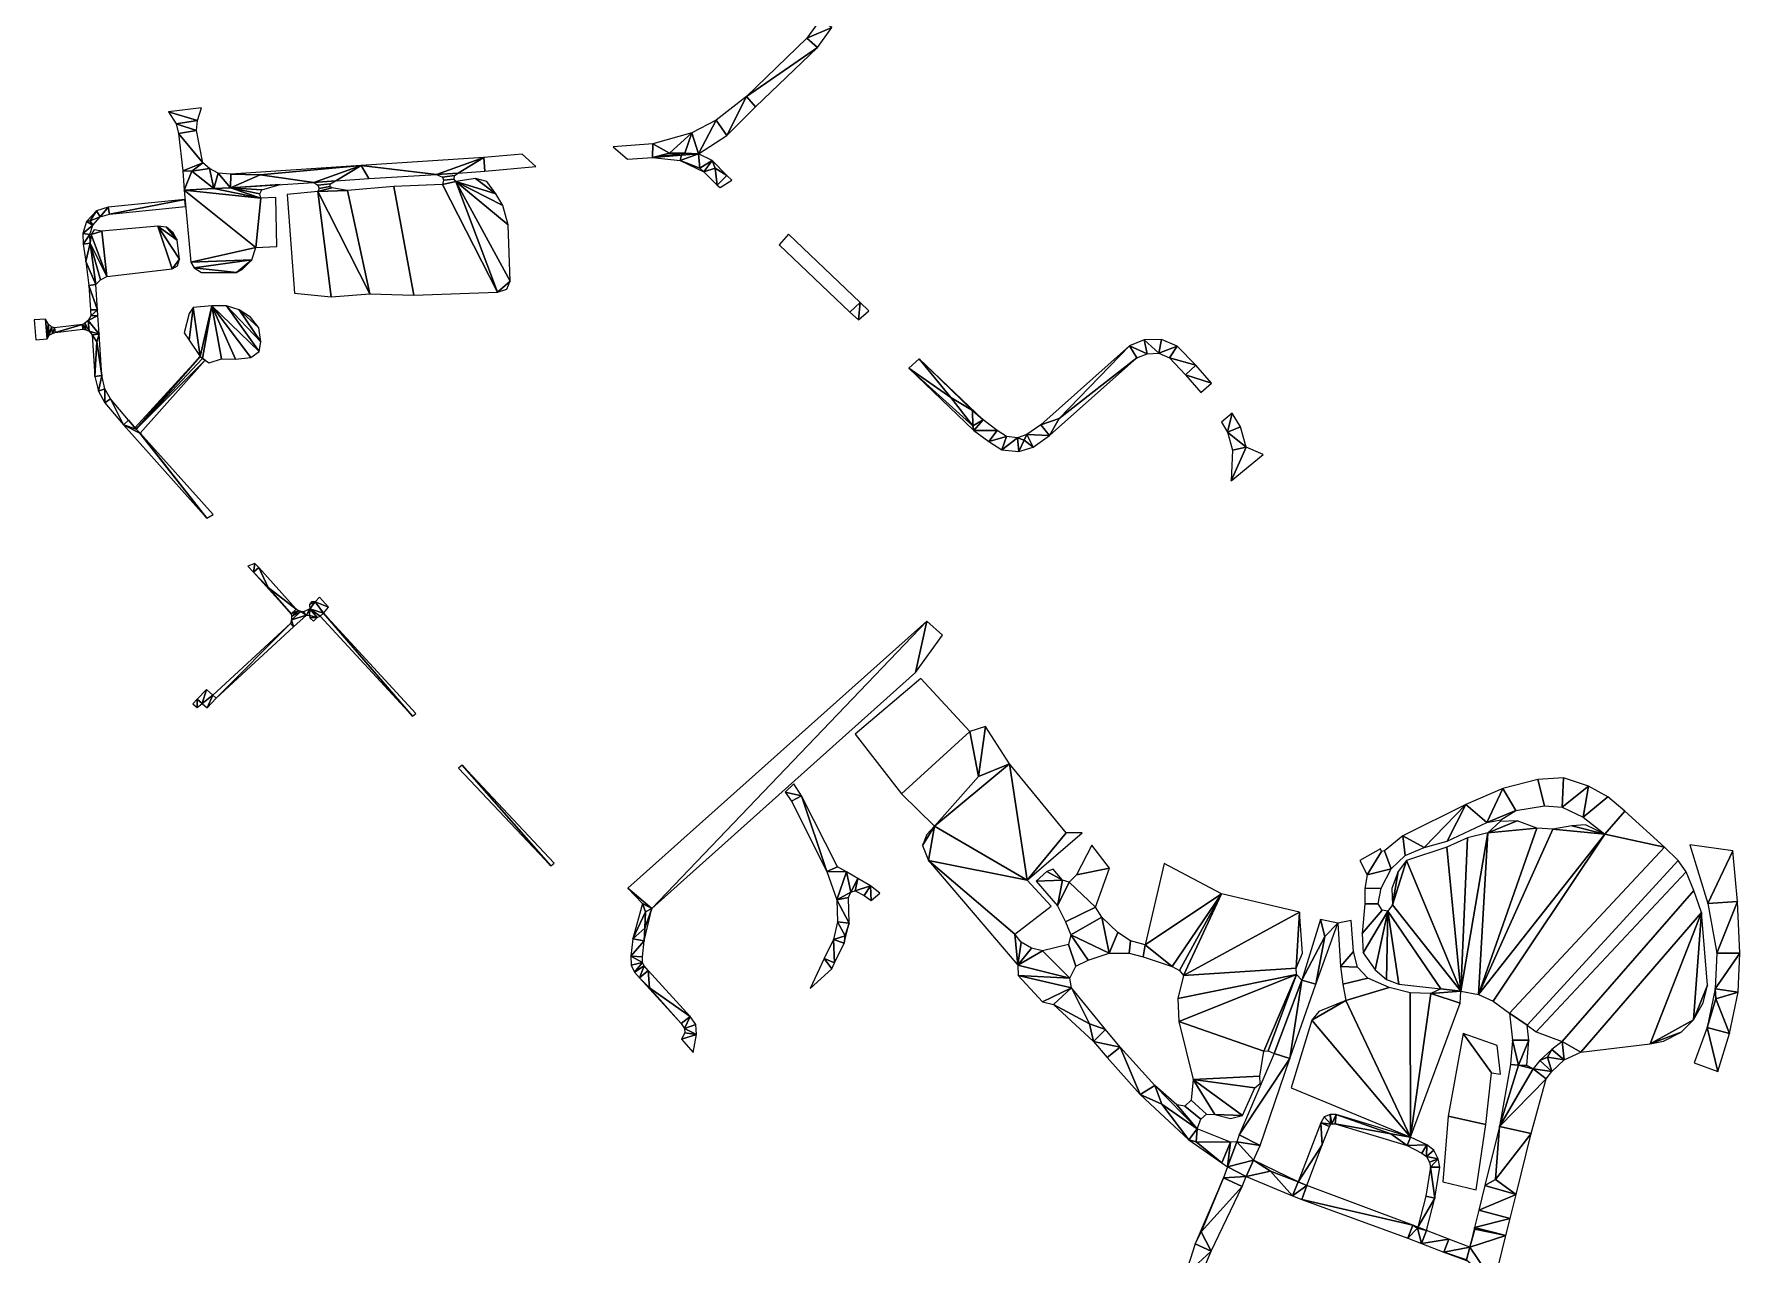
# Model space of a CAD drawing. Extents: x -30359 to 26190, y -30889 to 30041.
# Drawn here: x -3836 to -144, y -5854 to -3211 of the extents above; entities that cross this region are included whole.
import ezdxf

# ---------------------------------------------------------------- set-up
doc = ezdxf.new("R2010")
doc.units = 0

msp = doc.modelspace()

# ---------------------------------------------------------------- linework, layer by layer
at = {"layer": 'mg_to_dxf', "color": 251}
for points in [[(-2109.21, -3197.18), (-2134.22, -3180.23), (-2163.21, -3220.27)], [(-2109.21, -3197.18), (-2163.21, -3220.27), (-2140.59, -3240.24)], [(-2140.59, -3240.24), (-2163.21, -3220.27), (-2293.88, -3346.47)], [(-2293.88, -3346.47), (-2274.15, -3368.43), (-2140.59, -3240.24)], [(-2336.74, -3430.52), (-2293.88, -3346.47), (-2359.72, -3397.58)], [(-2274.15, -3368.43), (-2293.88, -3346.47), (-2336.74, -3430.52)], [(-3544.63, -3379.16), (-3482.13, -3398.16), (-3473.63, -3371.16)], [(-3528.25, -3405.16), (-3482.13, -3398.16), (-3544.63, -3379.16)], [(-3528.25, -3405.16), (-3484.5, -3420.16), (-3482.13, -3398.16)], [(-3528.25, -3405.16), (-3523.13, -3426.16), (-3484.5, -3420.16)], [(-3523.13, -3426.16), (-3470.5, -3490.16), (-3484.5, -3420.16)], [(-3514.13, -3507.16), (-3470.5, -3490.16), (-3523.13, -3426.16)], [(-2496.71, -3448.61), (-2460.32, -3468.63), (-2412.58, -3424.61)], [(-2412.58, -3424.61), (-2460.32, -3468.63), (-2427.57, -3468.63)], [(-2412.58, -3424.61), (-2427.57, -3468.63), (-2397.45, -3470.63)], [(-2412.58, -3424.61), (-2397.45, -3470.63), (-2359.72, -3397.58)], [(-2359.72, -3397.58), (-2397.45, -3470.63), (-2336.74, -3430.52)], [(-2496.71, -3448.61), (-2582.13, -3455.16), (-2551.13, -3482.16), (-2497.11, -3478.54)], [(-2460.32, -3468.63), (-2496.71, -3448.61), (-2497.11, -3478.54)], [(-2460.32, -3468.63), (-2497.11, -3478.54), (-2427.57, -3468.63)], [(-2497.11, -3478.54), (-2434.58, -3473.62), (-2427.57, -3468.63)], [(-2434.58, -3473.62), (-2397.45, -3470.63), (-2427.57, -3468.63)], [(-3494.63, -3508.16), (-3470.5, -3490.16), (-3514.13, -3507.16)], [(-3511, -3549.16), (-3494.63, -3508.16), (-3514.13, -3507.16)], [(-3494.63, -3508.16), (-3456.38, -3502.16), (-3470.5, -3490.16)], [(-3447, -3545.16), (-3456.38, -3502.16), (-3494.63, -3508.16)], [(-3437.25, -3512.16), (-3456.38, -3502.16), (-3447, -3545.16)], [(-3410, -3514.16), (-3346.38, -3516.16), (-3127.81, -3495.89)], [(-3346.38, -3516.16), (-3230.25, -3532.16), (-3127.81, -3495.89)], [(-3230.25, -3532.16), (-3182.88, -3529.16), (-3127.81, -3495.89)], [(-3182.88, -3529.16), (-3111.25, -3524.16), (-3127.81, -3495.89)], [(-2862.63, -3478.16), (-3127.81, -3495.89), (-2964.5, -3515.16)], [(-3127.81, -3495.89), (-3111.25, -3524.16), (-2964.5, -3515.16)], [(-2862.63, -3478.16), (-2964.5, -3515.16), (-2918.25, -3512.16)], [(-2860.38, -3508.16), (-2862.63, -3478.16), (-2918.25, -3512.16)], [(-2779.13, -3471.16), (-2862.63, -3478.16), (-2860.38, -3508.16), (-2749.88, -3498.16)], [(-2497.11, -3478.54), (-2437.71, -3484.59), (-2434.58, -3473.62)], [(-2397.45, -3470.63), (-2434.58, -3473.62), (-2437.71, -3484.59)], [(-2437.71, -3484.59), (-2394.71, -3501.6), (-2397.45, -3470.63)], [(-2437.71, -3484.59), (-2386.11, -3509.54), (-2394.71, -3501.6)], [(-2368.48, -3484.56), (-2397.45, -3470.63), (-2394.71, -3501.6)], [(-2394.71, -3501.6), (-2386.11, -3509.54), (-2368.48, -3484.56)], [(-2362.02, -3501.45), (-2368.48, -3484.56), (-2386.11, -3509.54)], [(-2357.1, -3538.23), (-2362.02, -3501.45), (-2386.11, -3509.54)], [(-2336.11, -3517.2), (-2368.48, -3484.56), (-2362.02, -3501.45)], [(-2362.02, -3501.45), (-2357.1, -3538.23), (-2336.11, -3517.2)], [(-3511, -3549.16), (-3447, -3545.16), (-3494.63, -3508.16)], [(-3410.5, -3544.16), (-3437.25, -3512.16), (-3447, -3545.16)], [(-3447, -3545.16), (-3447, -3545.16), (-3345.38, -3566.16), (-3410.5, -3544.16)], [(-3410, -3514.16), (-3437.25, -3512.16), (-3410.5, -3544.16)], [(-3410, -3514.16), (-3410.5, -3544.16), (-3346.38, -3516.16)], [(-3410.5, -3544.16), (-3230, -3532.16), (-3346.38, -3516.16)], [(-3303.5, -3537.16), (-3410.5, -3544.16), (-3343.13, -3548.16)], [(-3410.5, -3544.16), (-3345.38, -3566.16), (-3347, -3557.16)], [(-3343.13, -3548.16), (-3410.5, -3544.16), (-3347, -3557.16)], [(-3346.38, -3516.16), (-3230, -3532.16), (-3230.25, -3532.16)], [(-3230, -3532.16), (-3221.75, -3538.16), (-3194, -3535.16), (-3183.13, -3529.16)], [(-3195.38, -3541.16), (-3194, -3535.16), (-3221.75, -3538.16), (-3219.13, -3545.16)], [(-3221.63, -3552.16), (-3191.13, -3544.16), (-3195.38, -3541.16), (-3219.13, -3545.16)], [(-3157.5, -3550.16), (-3157.5, -3550.16), (-3191.13, -3544.16), (-3221.63, -3552.16)], [(-3057.5, -3541.16), (-3157.5, -3550.16), (-3109.5, -3773.16), (-3014.25, -3776.16)], [(-2951.75, -3537.16), (-3057.5, -3541.16), (-3014.25, -3776.16), (-2832.63, -3770.16)], [(-2964.5, -3515.16), (-2952.13, -3521.16), (-2925.88, -3517.16), (-2918.25, -3512.16)], [(-2925.88, -3517.16), (-2952.13, -3521.16), (-2949.75, -3527.16), (-2926.38, -3525.16)], [(-2926.38, -3525.16), (-2949.75, -3527.16), (-2951.75, -3537.16), (-2922.75, -3530.16)], [(-2922.75, -3530.16), (-2922.75, -3530.16), (-2951.75, -3537.16), (-2832.63, -3770.16)], [(-2922.75, -3530.16), (-2922.75, -3530.16), (-2836.5, -3557.16), (-2880.63, -3524.16)], [(-2922.75, -3530.16), (-2922.75, -3530.16), (-2821.38, -3582.16), (-2836.5, -3557.16)], [(-2805.63, -3746.16), (-2805.63, -3746.16), (-2810, -3624.16), (-2922.75, -3530.16)], [(-2922.75, -3530.16), (-2922.75, -3530.16), (-2810, -3624.16), (-2821.38, -3582.16)], [(-2922.75, -3530.16), (-2922.75, -3530.16), (-2832.63, -3770.16), (-2805.63, -3746.16)], [(-2880.63, -3524.16), (-2880.63, -3524.16), (-2836.5, -3557.16), (-2855.63, -3530.16)], [(-2336.11, -3517.2), (-2357.1, -3538.23), (-2350.75, -3543.16), (-2325.63, -3527.16)], [(-3672.38, -3601.16), (-3509.25, -3569.16), (-3675.5, -3586.16)], [(-3672.38, -3601.16), (-3507.88, -3584.16), (-3509.25, -3569.16)], [(-3511, -3549.16), (-3511, -3549.16), (-3345.38, -3566.16), (-3447, -3545.16)], [(-3511, -3549.16), (-3511, -3549.16), (-3355.75, -3673.16), (-3345.38, -3566.16)], [(-3496.88, -3705.16), (-3496.88, -3705.16), (-3355.75, -3673.16), (-3511, -3549.16)], [(-3310.38, -3671.16), (-3312.88, -3565.16), (-3345.38, -3566.16), (-3355.75, -3673.16)], [(-3221.63, -3552.16), (-3288.25, -3558.16), (-3272.38, -3772.16), (-3192.88, -3780.16)], [(-3157.5, -3550.16), (-3157.5, -3550.16), (-3221.63, -3552.16), (-3109.5, -3773.16)], [(-3109.5, -3773.16), (-3109.5, -3773.16), (-3221.63, -3552.16), (-3192.88, -3780.16)], [(-3722.13, -3617.16), (-3730.63, -3643.16), (-3709, -3625.16)], [(-3701, -3594.16), (-3722.13, -3617.16), (-3714.25, -3615.16)], [(-3714.25, -3615.16), (-3722.13, -3617.16), (-3709, -3625.16)], [(-3692.63, -3607.16), (-3701, -3594.16), (-3714.25, -3615.16)], [(-3692.63, -3607.16), (-3714.25, -3615.16), (-3709, -3625.16)], [(-3701, -3594.16), (-3692.63, -3607.16), (-3675.5, -3586.16)], [(-3692.63, -3607.16), (-3672.38, -3601.16), (-3675.5, -3586.16)], [(-3709, -3625.16), (-3730.63, -3643.16), (-3715.5, -3645.16)], [(-3730.63, -3643.16), (-3729.38, -3666.16), (-3715.5, -3645.16)], [(-3715.5, -3645.16), (-3729.38, -3666.16), (-3714.38, -3664.16)], [(-3714.38, -3664.16), (-3714.38, -3664.16), (-3678.38, -3736.16), (-3712.13, -3645.16)], [(-3712.13, -3645.16), (-3712.13, -3645.16), (-3688.88, -3638.16), (-3706, -3635.16)], [(-3678.38, -3736.16), (-3678.38, -3736.16), (-3688.88, -3638.16), (-3712.13, -3645.16)], [(-3678.38, -3736.16), (-3537.13, -3719.16), (-3568, -3627.16), (-3688.88, -3638.16)], [(-3568, -3627.16), (-3568, -3627.16), (-3526.25, -3657.16), (-3549.38, -3629.16)], [(-3568, -3627.16), (-3568, -3627.16), (-3521.13, -3698.16), (-3526.25, -3657.16)], [(-3537.13, -3719.16), (-3537.13, -3719.16), (-3521.13, -3698.16), (-3568, -3627.16)], [(-3549.38, -3629.16), (-3549.38, -3629.16), (-3526.25, -3657.16), (-3534.88, -3641.16)], [(-2203.08, -3644.51), (-2223.46, -3667.73), (-2070, -3813.16), (-2048.13, -3792.16)], [(-3729.38, -3666.16), (-3723.88, -3703.16), (-3714.38, -3664.16)], [(-3714.38, -3664.16), (-3723.88, -3703.16), (-3702.25, -3753.16)], [(-3691.88, -3743.16), (-3691.88, -3743.16), (-3678.38, -3736.16), (-3714.38, -3664.16)], [(-3691.88, -3743.16), (-3714.38, -3664.16), (-3702.25, -3753.16)], [(-3496.88, -3705.16), (-3496.88, -3705.16), (-3364.5, -3700.16), (-3355.75, -3673.16)], [(-3723.88, -3703.16), (-3717.25, -3755.16), (-3702.25, -3753.16)], [(-3537.13, -3719.16), (-3537.13, -3719.16), (-3525.38, -3713.16), (-3521.13, -3698.16)], [(-3489.13, -3717.16), (-3489.13, -3717.16), (-3364.5, -3700.16), (-3496.88, -3705.16)], [(-3489.13, -3717.16), (-3489.13, -3717.16), (-3398, -3727.16), (-3364.5, -3700.16)], [(-3473.38, -3727.16), (-3473.38, -3727.16), (-3398, -3727.16), (-3489.13, -3717.16)], [(-3364.5, -3700.16), (-3364.5, -3700.16), (-3398, -3727.16), (-3385.38, -3721.16)], [(-3698.75, -3808.16), (-3702.25, -3753.16), (-3717.25, -3755.16)], [(-3713.75, -3808.16), (-3698.75, -3808.16), (-3717.25, -3755.16)], [(-2805.63, -3746.16), (-2805.63, -3746.16), (-2832.63, -3770.16), (-2812.38, -3763.16)], [(-3491.63, -3803.16), (-3491.63, -3803.16), (-3476.5, -3909.16), (-3451.25, -3799.16)], [(-3451.25, -3799.16), (-3451.25, -3799.16), (-3476.5, -3909.16), (-3471.25, -3913.16)], [(-3471.25, -3913.16), (-3456.75, -3923.16), (-3430.13, -3914.16), (-3451.25, -3799.16)], [(-3451.25, -3799.16), (-3451.25, -3799.16), (-3348.38, -3898.16), (-3419.5, -3799.16)], [(-3451.25, -3799.16), (-3451.25, -3799.16), (-3367, -3911.16), (-3348.38, -3898.16)], [(-3430.13, -3914.16), (-3430.13, -3914.16), (-3399.63, -3915.16), (-3451.25, -3799.16)], [(-3451.25, -3799.16), (-3451.25, -3799.16), (-3399.63, -3915.16), (-3367, -3911.16)], [(-3419.5, -3799.16), (-3419.5, -3799.16), (-3345, -3877.16), (-3392.13, -3808.16)], [(-3419.5, -3799.16), (-3419.5, -3799.16), (-3348.38, -3898.16), (-3345, -3877.16)], [(-2051.63, -3830.16), (-2048.13, -3792.16), (-2070, -3813.16)], [(-2029.25, -3810.16), (-2048.13, -3792.16), (-2051.63, -3830.16)], [(-3807.5, -3871.16), (-3810.75, -3828.16), (-3835.75, -3830.16), (-3832.38, -3873.16)], [(-3807.5, -3871.16), (-3805, -3838.16), (-3810.75, -3828.16)], [(-3807.5, -3871.16), (-3803.5, -3863.16), (-3805, -3838.16)], [(-3805, -3838.16), (-3803.5, -3863.16), (-3798.38, -3845.16)], [(-3724.13, -3851.16), (-3725.88, -3837.16), (-3731.25, -3840.16)], [(-3725.88, -3837.16), (-3716.63, -3854.16), (-3718.75, -3831.16)], [(-3724.13, -3851.16), (-3716.63, -3854.16), (-3725.88, -3837.16)], [(-3718.75, -3831.16), (-3695.25, -3861.16), (-3698, -3820.16)], [(-3718.75, -3831.16), (-3698, -3820.16), (-3712.88, -3821.16)], [(-3716.63, -3854.16), (-3695.25, -3861.16), (-3718.75, -3831.16)], [(-3712.88, -3821.16), (-3698.75, -3808.16), (-3713.75, -3808.16)], [(-3712.88, -3821.16), (-3698, -3820.16), (-3698.75, -3808.16)], [(-3491.63, -3803.16), (-3500.25, -3816.16), (-3511, -3858.16), (-3500.38, -3874.16)], [(-3500.38, -3874.16), (-3500.38, -3874.16), (-3476.5, -3909.16), (-3491.63, -3803.16)], [(-3392.13, -3808.16), (-3392.13, -3808.16), (-3349.13, -3847.16), (-3367.5, -3824.16)], [(-3392.13, -3808.16), (-3392.13, -3808.16), (-3345, -3877.16), (-3349.13, -3847.16)], [(-3803.5, -3863.16), (-3796, -3859.16), (-3798.38, -3845.16)], [(-3796, -3859.16), (-3791.38, -3847.16), (-3798.38, -3845.16)], [(-3790, -3857.16), (-3791.38, -3847.16), (-3796, -3859.16)], [(-3731.25, -3840.16), (-3791.38, -3847.16), (-3790, -3857.16)], [(-3730.13, -3850.16), (-3731.25, -3840.16), (-3790, -3857.16)], [(-3724.13, -3851.16), (-3731.25, -3840.16), (-3730.13, -3850.16)], [(-3716.63, -3854.16), (-3710.25, -3862.16), (-3695.25, -3861.16)], [(-3710.25, -3862.16), (-3700, -3877.16), (-3695.25, -3861.16)], [(-3710.25, -3862.16), (-3704.38, -3952.16), (-3700, -3877.16)], [(-3700, -3877.16), (-3689.5, -3950.16), (-3695.25, -3861.16)], [(-1433.25, -3873.16), (-1465.25, -3886.16), (-1426.88, -3903.16)], [(-1401.5, -3902.16), (-1395.38, -3872.16), (-1433.25, -3873.16)], [(-1426.88, -3903.16), (-1401.5, -3902.16), (-1433.25, -3873.16)], [(-1361.5, -3887.16), (-1395.38, -3872.16), (-1401.5, -3902.16)], [(-3704.38, -3952.16), (-3689.5, -3950.16), (-3700, -3877.16)], [(-3476.25, -3909.16), (-3616.75, -4063.16), (-3614.63, -4066.16)], [(-3471.25, -3913.16), (-3476.25, -3909.16), (-3614.63, -4066.16)], [(-3471.25, -3913.16), (-3614.63, -4066.16), (-3465.38, -3917.16)], [(-3476.5, -3909.16), (-3477.38, -3908.16), (-3476.25, -3909.16)], [(-3471.25, -3913.16), (-3476.5, -3909.16), (-3476.25, -3909.16)], [(-1657, -4057.16), (-1617.5, -4043.16), (-1465.25, -3886.16)], [(-1448.88, -3912.16), (-1617.5, -4043.16), (-1638.25, -4080.16)], [(-1448.88, -3912.16), (-1465.25, -3886.16), (-1617.5, -4043.16)], [(-1426.88, -3903.16), (-1465.25, -3886.16), (-1448.88, -3912.16)], [(-1361.5, -3887.16), (-1401.5, -3902.16), (-1378.5, -3912.16)], [(-1321.75, -3928.16), (-1361.5, -3887.16), (-1378.5, -3912.16)], [(-1378.5, -3912.16), (-1343.63, -3949.16), (-1321.75, -3928.16)], [(-3704.38, -3952.16), (-3696.38, -3984.16), (-3689.5, -3950.16)], [(-3682.38, -3979.16), (-3689.5, -3950.16), (-3696.38, -3984.16)], [(-3465.38, -3917.16), (-3614.63, -4066.16), (-3606.38, -4075.16)], [(-1920.38, -3914.16), (-1942.88, -3934.16), (-1851.83, -3997.68)], [(-1942.88, -3934.16), (-1801.88, -4069.16), (-1804.38, -4059.16)], [(-1804.38, -4059.16), (-1851.83, -3997.68), (-1942.88, -3934.16)], [(-1920.38, -3914.16), (-1851.83, -3997.68), (-1804.5, -4025.98)], [(-1920.38, -3914.16), (-1804.5, -4025.98), (-1781.75, -4046.16)], [(-1343.63, -3949.16), (-1287.5, -3967.16), (-1321.75, -3928.16)], [(-1310.63, -3987.16), (-1287.5, -3967.16), (-1343.63, -3949.16)], [(-3696.38, -3984.16), (-3682.88, -4009.16), (-3682.38, -3979.16)], [(-3682.38, -3979.16), (-3682.88, -4009.16), (-3670.38, -4001.16)], [(-3682.88, -4009.16), (-3642.5, -4057.16), (-3670.38, -4001.16)], [(-3631.25, -4047.16), (-3670.38, -4001.16), (-3642.5, -4057.16)], [(-1804.5, -4025.98), (-1851.83, -3997.68), (-1804.38, -4059.16)], [(-3614.63, -4066.16), (-3631.25, -4047.16), (-3642.5, -4057.16)], [(-3642.5, -4057.16), (-3461.88, -4259.16), (-3606.63, -4075.16)], [(-3606.63, -4075.16), (-3614.63, -4066.16), (-3642.5, -4057.16)], [(-3631.25, -4047.16), (-3614.63, -4066.16), (-3616.75, -4063.16)], [(-1804.5, -4025.98), (-1804.38, -4059.16), (-1781.75, -4046.16)], [(-1804.38, -4059.16), (-1801.88, -4069.16), (-1781.75, -4046.16)], [(-1781.75, -4046.16), (-1801.88, -4069.16), (-1801.88, -4069.16), (-1751.5, -4069.16)], [(-1687, -4078.16), (-1638.25, -4080.16), (-1657, -4057.16)], [(-1617.5, -4043.16), (-1657, -4057.16), (-1638.25, -4080.16)], [(-1266.13, -4051.16), (-1252.75, -4073.16), (-1242.88, -4032.16)], [(-1252.75, -4073.16), (-1225, -4061.16), (-1242.88, -4032.16)], [(-3614.63, -4066.16), (-3606.63, -4075.16), (-3606.38, -4075.16)], [(-3606.38, -4075.16), (-3606.63, -4075.16), (-3461.88, -4259.16)], [(-3461.88, -4259.16), (-3448.13, -4251.16), (-3606.38, -4075.16)], [(-1751.5, -4069.16), (-1801.88, -4069.16), (-1769.25, -4093.16)], [(-1751.5, -4069.16), (-1769.25, -4093.16), (-1730.88, -4082.16)], [(-1730.88, -4082.16), (-1769.25, -4093.16), (-1741, -4111.16)], [(-1707.38, -4085.16), (-1730.88, -4082.16), (-1741, -4111.16)], [(-1704.25, -4115.16), (-1707.38, -4085.16), (-1741, -4111.16)], [(-1692.75, -4090.16), (-1687, -4078.16), (-1707.38, -4085.16)], [(-1704.25, -4115.16), (-1692.75, -4090.16), (-1707.38, -4085.16)], [(-1704.25, -4115.16), (-1673.38, -4105.16), (-1692.75, -4090.16)], [(-1673.38, -4105.16), (-1687, -4078.16), (-1692.75, -4090.16)], [(-1687, -4078.16), (-1673.38, -4105.16), (-1638.25, -4080.16)], [(-1212.5, -4105.16), (-1225, -4061.16), (-1252.75, -4073.16)], [(-1252.75, -4073.16), (-1241.75, -4112.16), (-1212.5, -4105.16)], [(-1241.75, -4112.16), (-1244.88, -4178.16), (-1212.5, -4105.16)], [(-1244.88, -4178.16), (-1175.88, -4121.16), (-1212.5, -4105.16)], [(-3373, -4363.16), (-3360.75, -4376.16), (-3358, -4357.16)], [(-3358, -4357.16), (-3360.75, -4376.16), (-3349.63, -4366.16)], [(-3349.63, -4366.16), (-3360.75, -4376.16), (-3329.5, -4409.16)], [(-3329.5, -4409.16), (-3360.75, -4376.16), (-3279.5, -4466.16)], [(-3349.63, -4366.16), (-3329.5, -4409.16), (-3268.38, -4456.16)], [(-3268.38, -4456.16), (-3329.5, -4409.16), (-3279.5, -4466.16)], [(-3227.5, -4440.16), (-3198.38, -4452.16), (-3218.13, -4430.16)], [(-3279.5, -4466.16), (-3263.5, -4459.16), (-3268.38, -4456.16)], [(-3279.5, -4466.16), (-3278.63, -4472.16), (-3263.5, -4459.16)], [(-3258.38, -4461.16), (-3278.75, -4479.16), (-3246.25, -4469.16)], [(-3278.63, -4472.16), (-3278.75, -4479.16), (-3258.38, -4461.16)], [(-3263.5, -4459.16), (-3278.63, -4472.16), (-3258.38, -4461.16)], [(-3246.25, -4469.16), (-3252.75, -4462.16), (-3258.38, -4461.16)], [(-3246.25, -4469.16), (-3238.88, -4455.16), (-3252.75, -4462.16)], [(-3246.25, -4469.16), (-3239.75, -4470.16), (-3238.88, -4455.16)], [(-3240, -4446.16), (-3227.5, -4440.16), (-3235.75, -4440.16)], [(-3240, -4446.16), (-3238.88, -4455.16), (-3227.5, -4440.16)], [(-3238.88, -4455.16), (-3239.75, -4470.16), (-3222.88, -4474.16)], [(-3238.88, -4455.16), (-3209.13, -4465.16), (-3227.5, -4440.16)], [(-3216.5, -4471.16), (-3238.88, -4455.16), (-3222.88, -4474.16)], [(-3216.5, -4471.16), (-3209.13, -4465.16), (-3238.88, -4455.16)], [(-3209.13, -4465.16), (-3198.38, -4452.16), (-3227.5, -4440.16)], [(-3209.13, -4465.16), (-3216.5, -4471.16), (-3016.88, -4688.16)], [(-3016.88, -4688.16), (-3009.5, -4682.16), (-3209.13, -4465.16)], [(-3448.63, -4642.16), (-3441.88, -4649.16), (-3281.13, -4487.16)], [(-3441.88, -4649.16), (-3274.5, -4494.16), (-3281.13, -4487.16)], [(-3281.13, -4487.16), (-3274.5, -4494.16), (-3278.75, -4479.16)], [(-3278.75, -4479.16), (-3274.5, -4494.16), (-3246.25, -4469.16)], [(-3238.88, -4475.16), (-3222.88, -4474.16), (-3239.75, -4470.16)], [(-3230.88, -4482.16), (-3222.88, -4474.16), (-3238.88, -4475.16)], [(-2498.63, -5104.16), (-2498.63, -5104.16), (-1903.38, -4482.16), (-2550.5, -5060.16)], [(-1928.25, -4593.16), (-1928.25, -4593.16), (-1903.38, -4482.16), (-2498.63, -5104.16)], [(-1928.25, -4593.16), (-1928.25, -4593.16), (-1870, -4512.16), (-1903.38, -4482.16)], [(-1916.25, -4606.16), (-2058.63, -4727.16), (-1958.5, -4856.16), (-1810.63, -4721.16)], [(-3492.13, -4661.16), (-3482.63, -4669.16), (-3482.75, -4651.16)], [(-3472, -4660.16), (-3462.88, -4630.16), (-3482.75, -4651.16)], [(-3482.75, -4651.16), (-3482.63, -4669.16), (-3472, -4660.16)], [(-3462.88, -4630.16), (-3472, -4660.16), (-3448.63, -4642.16)], [(-3448.63, -4642.16), (-3472, -4660.16), (-3461, -4670.16)], [(-3448.63, -4642.16), (-3461, -4670.16), (-3441.88, -4649.16)], [(-1810.63, -4721.16), (-1958.5, -4856.16), (-1887.13, -4926.16), (-1792, -4818.16)], [(-1792, -4818.16), (-1776.75, -4710.16), (-1810.63, -4721.16)], [(-1792, -4818.16), (-1724.5, -4791.16), (-1776.75, -4710.16)], [(-2909.5, -4794.16), (-2916.88, -4800.16), (-2717.38, -5012.16)], [(-2909.5, -4794.16), (-2717.38, -5012.16), (-2709.88, -5006.16)], [(-1887.13, -4926.16), (-1887.13, -4926.16), (-1724.5, -4791.16), (-1792, -4818.16)], [(-1686.38, -5043.16), (-1686.38, -5043.16), (-1724.5, -4791.16), (-1887.13, -4926.16)], [(-1686.38, -5043.16), (-1686.38, -5043.16), (-1602.25, -4940.16), (-1724.5, -4791.16)], [(-2191.25, -4834.16), (-2209.88, -4852.16), (-2174.88, -4860.16)], [(-581.12, -4825.16), (-657.25, -4844.16), (-628.75, -4892.16), (-567, -4882.16)], [(-581.12, -4825.16), (-567, -4882.16), (-528.5, -4885.16), (-525.5, -4821.16)], [(-528.5, -4885.16), (-528.5, -4885.16), (-471.25, -4839.16), (-525.5, -4821.16)], [(-2196.63, -4872.16), (-2174.88, -4860.16), (-2209.88, -4852.16)], [(-2174.88, -4860.16), (-2196.63, -4872.16), (-2120.13, -5024.16)], [(-2097.13, -5014.16), (-2174.88, -4860.16), (-2120.13, -5024.16)], [(-657.25, -4844.16), (-657.25, -4844.16), (-736.75, -4879.16), (-691.62, -4918.16)], [(-657.25, -4844.16), (-657.25, -4844.16), (-691.62, -4918.16), (-628.75, -4892.16)], [(-483.25, -4906.16), (-483.25, -4906.16), (-471.25, -4839.16), (-528.5, -4885.16)], [(-483.25, -4906.16), (-483.25, -4906.16), (-429.63, -4862.16), (-471.25, -4839.16)], [(-436.25, -4943.16), (-393.13, -4893.16), (-429.63, -4862.16), (-483.25, -4906.16)], [(-827.5, -4972.16), (-827.5, -4972.16), (-736.75, -4879.16), (-873.5, -4947.16)], [(-777.13, -4958.16), (-777.13, -4958.16), (-736.75, -4879.16), (-827.5, -4972.16)], [(-777.13, -4958.16), (-777.13, -4958.16), (-691.62, -4918.16), (-736.75, -4879.16)], [(-628.75, -4892.16), (-628.75, -4892.16), (-691.62, -4918.16), (-661.38, -4912.16)], [(-436.25, -4943.16), (-306.88, -4971.16), (-393.13, -4893.16)], [(-1887.13, -4926.16), (-1887.13, -4926.16), (-1913.25, -4968.16), (-1899.88, -5000.16)], [(-1887.13, -4926.16), (-1887.13, -4926.16), (-1903.75, -4944.16), (-1913.25, -4968.16)], [(-1686.38, -5043.16), (-1686.38, -5043.16), (-1887.13, -4926.16), (-1899.88, -5000.16)], [(-1686.38, -5043.16), (-1567.63, -4940.16), (-1602.25, -4940.16)], [(-747.63, -5283.16), (-747.63, -5283.16), (-689.75, -4940.16), (-733.63, -4951.16)], [(-747.63, -5283.16), (-747.63, -5283.16), (-709.5, -5290.16), (-689.75, -4940.16)], [(-709.5, -5290.16), (-548.5, -4932.16), (-583.5, -4930.16)], [(-709.5, -5290.16), (-709.5, -5290.16), (-583.5, -4930.16), (-689.75, -4940.16)], [(-709.5, -5290.16), (-709.5, -5290.16), (-436.25, -4943.16), (-548.5, -4932.16)], [(-709.5, -5290.16), (-709.5, -5290.16), (-677.63, -5305.16), (-436.25, -4943.16)], [(-689.75, -4940.16), (-689.75, -4940.16), (-626.25, -4914.16), (-662.88, -4916.16)], [(-689.75, -4940.16), (-689.75, -4940.16), (-583.5, -4930.16), (-626.25, -4914.16)], [(-677.63, -5305.16), (-642.38, -5331.16), (-306.88, -4971.16), (-436.25, -4943.16)], [(-548.5, -4932.16), (-548.5, -4932.16), (-436.25, -4943.16), (-507.5, -4925.16)], [(-507.5, -4925.16), (-507.5, -4925.16), (-436.25, -4943.16), (-477.75, -4923.16)], [(-1508.5, -5017.16), (-1546.56, -4967.16), (-1579.75, -5031.16)], [(-966.38, -5000.16), (-950.88, -5031.16), (-919.25, -4981.16), (-921.75, -4975.16)], [(-898.38, -5018.16), (-912.75, -4979.16), (-919.25, -4981.16), (-950.88, -5031.16)], [(-912.75, -4979.16), (-898.38, -5018.16), (-868.25, -4989.16), (-873.5, -4947.16)], [(-827.5, -4972.16), (-873.5, -4947.16), (-868.25, -4989.16)], [(-747.63, -5283.16), (-747.63, -5283.16), (-777.87, -4971.16), (-865.38, -5000.16)], [(-777.87, -4971.16), (-777.87, -4971.16), (-747.63, -5283.16), (-733.63, -4951.16)], [(-642.38, -5331.16), (-604.38, -5357.16), (-277.5, -5000.16), (-306.88, -4971.16)], [(-213.13, -5093.16), (-159.5, -4979.16), (-251.88, -4966.16)], [(-149.38, -5089.16), (-159.5, -4979.16), (-213.13, -5093.16)], [(-2097.13, -5014.16), (-2120.13, -5024.16), (-2077.13, -5025.16)], [(-1899.88, -5000.16), (-1707, -5227.16), (-1712.88, -5160.16)], [(-1899.88, -5000.16), (-1712.88, -5160.16), (-1634.38, -5099.16), (-1686.38, -5043.16)], [(-1643.88, -5024.16), (-1643.88, -5024.16), (-1610, -5043.16), (-1630.13, -5019.16)], [(-1579.75, -5031.16), (-1595.63, -5047.16), (-1538.63, -5101.16), (-1508.5, -5017.16)], [(-1430.88, -5183.16), (-1430.88, -5183.16), (-1265.88, -5072.16), (-1390.25, -5007.16)], [(-920.13, -5060.16), (-898.38, -5018.16), (-950.88, -5031.16), (-955.75, -5061.16)], [(-895.75, -5096.16), (-895.75, -5096.16), (-865.38, -5000.16), (-883.13, -5024.16)], [(-747.63, -5283.16), (-747.63, -5283.16), (-865.38, -5000.16), (-895.75, -5096.16)], [(-604.38, -5357.16), (-584.75, -5371.16), (-260.25, -5025.16), (-277.5, -5000.16)], [(-2120.13, -5024.16), (-2098.13, -5085.16), (-2077.13, -5025.16)], [(-2068, -5069.16), (-2077.13, -5025.16), (-2098.13, -5085.16)], [(-2052.88, -5039.16), (-2077.13, -5025.16), (-2068, -5069.16)], [(-2058.38, -5066.16), (-2052.88, -5039.16), (-2068, -5069.16)], [(-2025.75, -5055.16), (-2052.88, -5039.16), (-2058.38, -5066.16)], [(-2039, -5076.16), (-2025.75, -5055.16), (-2058.38, -5066.16)], [(-2024.25, -5087.16), (-2025.75, -5055.16), (-2039, -5076.16)], [(-2005.25, -5071.16), (-2025.75, -5055.16), (-2024.25, -5087.16)], [(-1666.63, -5045.16), (-1666.63, -5045.16), (-1610, -5043.16), (-1643.88, -5024.16)], [(-1666.63, -5045.16), (-1666.63, -5045.16), (-1621, -5098.16), (-1610, -5043.16)], [(-1610, -5043.16), (-1621, -5098.16), (-1595.63, -5047.16)], [(-1538.63, -5101.16), (-1595.63, -5047.16), (-1621, -5098.16), (-1603.63, -5133.16)], [(-895.75, -5096.16), (-895.75, -5096.16), (-883.13, -5024.16), (-897, -5061.16)], [(-584.75, -5371.16), (-528.38, -5392.16), (-243.88, -5065.16), (-260.25, -5025.16)], [(-2498.63, -5104.16), (-2498.63, -5104.16), (-2550.5, -5060.16), (-2519.25, -5093.16)], [(-2512.38, -5111.16), (-2519.25, -5093.16), (-2539.75, -5170.16)], [(-2498.63, -5104.16), (-2519.25, -5093.16), (-2512.38, -5111.16)], [(-2098.13, -5085.16), (-2073.25, -5080.16), (-2068, -5069.16)], [(-2073.25, -5080.16), (-2098.13, -5085.16), (-2071.5, -5136.16)], [(-2098.13, -5085.16), (-2096.63, -5133.16), (-2071.5, -5136.16)], [(-1372.75, -5230.16), (-1372.75, -5230.16), (-1265.88, -5072.16), (-1430.88, -5183.16)], [(-1372.75, -5230.16), (-1372.75, -5230.16), (-1356.5, -5238.16), (-1265.88, -5072.16)], [(-1356.5, -5238.16), (-1347.88, -5249.16), (-1265.88, -5072.16)], [(-1347.88, -5249.16), (-1347.88, -5249.16), (-1096.75, -5112.16), (-1265.88, -5072.16)], [(-917.88, -5108.16), (-926.88, -5094.16), (-955.75, -5094.16), (-961.75, -5158.16)], [(-955.75, -5061.16), (-955.75, -5094.16), (-926.88, -5094.16), (-920.13, -5060.16)], [(-528.38, -5392.16), (-488.38, -5415.16), (-227.25, -5113.16), (-243.88, -5065.16)], [(-149.38, -5089.16), (-213.13, -5093.16), (-194, -5201.16)], [(-143.88, -5201.16), (-149.38, -5089.16), (-194, -5201.16)], [(-2539.75, -5170.16), (-2513.63, -5147.16), (-2512.38, -5111.16)], [(-2498.63, -5104.16), (-2513.63, -5147.16), (-2515.75, -5174.16)], [(-2498.63, -5104.16), (-2512.38, -5111.16), (-2513.63, -5147.16)], [(-1603.63, -5133.16), (-1592.25, -5161.16), (-1525, -5123.16), (-1538.63, -5101.16)], [(-1592.25, -5161.16), (-1592.25, -5161.16), (-1509, -5201.16), (-1525, -5123.16)], [(-1525, -5123.16), (-1525, -5123.16), (-1509, -5201.16), (-1490.13, -5156.16)], [(-1104.25, -5233.16), (-1104.25, -5233.16), (-1096.75, -5112.16), (-1347.88, -5249.16)], [(-1104.25, -5233.16), (-1104.25, -5233.16), (-1090.63, -5201.16), (-1096.75, -5112.16)], [(-1092.13, -5259.16), (-1042.13, -5165.16), (-1051.25, -5128.16)], [(-1042.13, -5165.16), (-1013.75, -5136.16), (-1051.25, -5128.16)], [(-980.13, -5197.16), (-985.13, -5130.16), (-1013.75, -5136.16), (-1008.13, -5230.16)], [(-905.63, -5110.16), (-917.88, -5108.16), (-961.75, -5158.16), (-959, -5200.16)], [(-905.63, -5110.16), (-905.63, -5110.16), (-959, -5200.16), (-933.25, -5237.16)], [(-905.63, -5110.16), (-905.63, -5110.16), (-933.25, -5237.16), (-908.88, -5258.16)], [(-881.87, -5268.16), (-881.87, -5268.16), (-905.63, -5110.16), (-908.88, -5258.16)], [(-895.75, -5096.16), (-905.63, -5110.16), (-791, -5278.16), (-747.63, -5283.16)], [(-791, -5278.16), (-791, -5278.16), (-905.63, -5110.16), (-881.87, -5268.16)], [(-227.25, -5113.16), (-488.38, -5415.16), (-338.13, -5397.16)], [(-227.25, -5113.16), (-227.25, -5113.16), (-338.13, -5397.16), (-244.38, -5345.16)], [(-227.25, -5113.16), (-227.25, -5113.16), (-244.38, -5345.16), (-214.13, -5270.16)], [(-2513.63, -5147.16), (-2539.75, -5170.16), (-2515.75, -5174.16)], [(-2080.13, -5163.16), (-2096.63, -5133.16), (-2105.88, -5171.16)], [(-2080.13, -5163.16), (-2105.88, -5171.16), (-2082.25, -5179.16)], [(-2071.5, -5136.16), (-2096.63, -5133.16), (-2080.13, -5163.16)], [(-2071.5, -5136.16), (-2080.13, -5163.16), (-2082.25, -5179.16)], [(-1699.75, -5177.16), (-1712.88, -5160.16), (-1707, -5227.16)], [(-1554.75, -5216.16), (-1592.25, -5161.16), (-1596.88, -5182.16), (-1581.13, -5229.16)], [(-1592.25, -5161.16), (-1592.25, -5161.16), (-1554.75, -5216.16), (-1509, -5201.16)], [(-1509, -5201.16), (-1465.75, -5201.16), (-1463, -5174.16), (-1490.13, -5156.16)], [(-1092.13, -5259.16), (-1061.87, -5268.16), (-1042.13, -5165.16)], [(-1061.87, -5268.16), (-1013.75, -5136.16), (-1042.13, -5165.16)], [(-2539.75, -5170.16), (-2544, -5207.16), (-2515.75, -5174.16)], [(-2515.75, -5174.16), (-2544, -5207.16), (-2519, -5209.16)], [(-2103.25, -5222.16), (-2105.88, -5171.16), (-2125.88, -5212.16)], [(-2082.25, -5179.16), (-2105.88, -5171.16), (-2103.25, -5222.16)], [(-1677.13, -5190.16), (-1699.75, -5177.16), (-1707, -5227.16)], [(-1653.5, -5196.16), (-1653.5, -5196.16), (-1677.13, -5190.16), (-1707, -5227.16)], [(-1653.5, -5196.16), (-1653.5, -5196.16), (-1707, -5227.16), (-1593.75, -5255.16)], [(-1593.75, -5255.16), (-1581.13, -5229.16), (-1596.88, -5182.16), (-1653.5, -5196.16)], [(-1465.75, -5201.16), (-1435.38, -5209.16), (-1430.88, -5183.16), (-1463, -5174.16)], [(-1430.88, -5183.16), (-1435.38, -5209.16), (-1372.75, -5230.16)], [(-1008.13, -5230.16), (-971.38, -5231.16), (-980.13, -5197.16)], [(-197.13, -5278.16), (-147.25, -5285.16), (-143.88, -5201.16)], [(-143.88, -5201.16), (-194, -5201.16), (-197.13, -5278.16)], [(-2519, -5209.16), (-2544, -5207.16), (-2518.88, -5221.16)], [(-2518.88, -5221.16), (-2544, -5207.16), (-2543.88, -5227.16)], [(-2536.5, -5242.16), (-2518.88, -5221.16), (-2543.88, -5227.16)], [(-2515.63, -5228.16), (-2518.88, -5221.16), (-2536.5, -5242.16)], [(-2525.38, -5254.16), (-2515.63, -5228.16), (-2536.5, -5242.16)], [(-2506.75, -5238.16), (-2515.63, -5228.16), (-2525.38, -5254.16)], [(-2506.75, -5238.16), (-2525.38, -5254.16), (-2504.13, -5276.16)], [(-2506.75, -5238.16), (-2504.13, -5276.16), (-2415.5, -5338.16)], [(-2108.88, -5235.16), (-2125.88, -5212.16), (-2155.88, -5277.16)], [(-2108.88, -5235.16), (-2103.25, -5222.16), (-2125.88, -5212.16)], [(-1593.75, -5255.16), (-1593.75, -5255.16), (-1707, -5227.16), (-1706.13, -5249.16)], [(-1103.63, -5247.16), (-1104.25, -5233.16), (-1347.88, -5249.16), (-1360, -5299.16)], [(-1008.13, -5230.16), (-1002.88, -5268.16), (-949.37, -5255.16), (-971.38, -5231.16)], [(-2504.13, -5276.16), (-2525.38, -5254.16), (-2435.25, -5353.16)], [(-2415.5, -5338.16), (-2504.13, -5276.16), (-2435.25, -5353.16)], [(-1590.75, -5276.16), (-1590.75, -5276.16), (-1706.13, -5249.16), (-1653.5, -5306.16)], [(-1593.75, -5255.16), (-1593.75, -5255.16), (-1706.13, -5249.16), (-1590.75, -5276.16)], [(-1590.75, -5276.16), (-1590.75, -5276.16), (-1653.5, -5306.16), (-1629.5, -5312.16)], [(-1629.5, -5312.16), (-1551.63, -5354.16), (-1590.75, -5276.16)], [(-1590.75, -5276.16), (-1551.63, -5354.16), (-1516.88, -5366.16)], [(-1358, -5349.16), (-1358, -5349.16), (-1103.63, -5247.16), (-1360, -5299.16)], [(-1174.13, -5413.16), (-1174.13, -5413.16), (-1103.63, -5247.16), (-1358, -5349.16)], [(-1174.13, -5413.16), (-1174.13, -5413.16), (-1164.75, -5412.16), (-1103.63, -5247.16)], [(-1164.75, -5412.16), (-1151.63, -5418.16), (-1092.13, -5259.16), (-1103.63, -5247.16)], [(-1151.63, -5418.16), (-1118.13, -5429.16), (-1092.13, -5259.16)], [(-1118.13, -5429.16), (-1061.87, -5268.16), (-1092.13, -5259.16)], [(-1002.88, -5268.16), (-997, -5303.16), (-903.25, -5275.16), (-949.37, -5255.16)], [(-857.75, -5287.16), (-903.25, -5275.16), (-997, -5303.16), (-856.87, -5599.16)], [(-812.75, -5288.16), (-812.75, -5288.16), (-747.63, -5283.16), (-791.25, -5278.16)], [(-214.13, -5270.16), (-214.13, -5270.16), (-244.38, -5345.16), (-223.13, -5308.16)], [(-214.75, -5362.16), (-196, -5300.16), (-197.13, -5278.16)], [(-196, -5300.16), (-147.25, -5285.16), (-197.13, -5278.16)], [(-1629.5, -5312.16), (-1542.88, -5392.16), (-1551.63, -5354.16)], [(-856.87, -5599.16), (-856.87, -5599.16), (-997, -5303.16), (-1070.25, -5346.16)], [(-1070.25, -5346.16), (-1070.25, -5346.16), (-997, -5303.16), (-1055.38, -5327.16)], [(-812.75, -5288.16), (-857.75, -5287.16), (-856.87, -5599.16)], [(-856.87, -5599.16), (-856.87, -5599.16), (-749.13, -5309.16), (-812.75, -5288.16)], [(-812.75, -5288.16), (-812.75, -5288.16), (-749.13, -5309.16), (-747.63, -5283.16)], [(-214.75, -5362.16), (-166.5, -5375.16), (-196, -5300.16)], [(-196, -5300.16), (-166.5, -5375.16), (-147.25, -5285.16)], [(-2435.25, -5353.16), (-2428.25, -5364.16), (-2415.5, -5338.16)], [(-2415.5, -5338.16), (-2428.25, -5364.16), (-2403.88, -5355.16)], [(-1182.75, -5467.16), (-1174.13, -5413.16), (-1358, -5349.16), (-1326.88, -5474.16)], [(-856.87, -5599.16), (-856.87, -5599.16), (-1070.25, -5346.16), (-1114.88, -5492.16)], [(-604.38, -5357.16), (-642.38, -5331.16), (-636.12, -5389.16), (-601, -5389.16)], [(-338.13, -5397.16), (-338.13, -5397.16), (-271, -5372.16), (-244.38, -5345.16)], [(-2434.5, -5387.16), (-2402, -5377.16), (-2427.5, -5373.16)], [(-2409.5, -5416.16), (-2402, -5377.16), (-2434.5, -5387.16)], [(-2403.88, -5355.16), (-2428.25, -5364.16), (-2402, -5377.16)], [(-2427.5, -5373.16), (-2402, -5377.16), (-2428.25, -5364.16)], [(-1551.63, -5354.16), (-1542.88, -5392.16), (-1516.88, -5366.16)], [(-1516.88, -5366.16), (-1542.88, -5392.16), (-1485.13, -5404.16)], [(-693.88, -5572.16), (-681.5, -5460.16), (-742.63, -5375.16), (-775.38, -5554.16)], [(-681.5, -5460.16), (-661.75, -5463.16), (-669.37, -5401.16), (-742.63, -5375.16)], [(-640.13, -5442.16), (-623.13, -5443.16), (-636.12, -5389.16)], [(-636.12, -5389.16), (-623.13, -5443.16), (-601, -5389.16)], [(-601, -5389.16), (-623.13, -5443.16), (-605.13, -5444.16)], [(-338.13, -5397.16), (-338.13, -5397.16), (-309.38, -5391.16), (-271, -5372.16)], [(-191.75, -5457.16), (-214.75, -5362.16), (-243, -5438.16)], [(-214.75, -5362.16), (-191.75, -5457.16), (-166.5, -5375.16)], [(-1485.13, -5404.16), (-1542.88, -5392.16), (-1513.25, -5427.16)], [(-1485.13, -5404.16), (-1513.25, -5427.16), (-1442, -5507.16)], [(-1442, -5507.16), (-1410.38, -5487.16), (-1485.13, -5404.16)], [(-1227.5, -5594.16), (-1118.13, -5429.16), (-1151.63, -5418.16)], [(-560.5, -5426.16), (-550.75, -5409.16), (-576.75, -5433.16)], [(-550.88, -5457.16), (-560.5, -5426.16), (-576.75, -5433.16)], [(-524.38, -5432.16), (-550.75, -5409.16), (-560.5, -5426.16)], [(-550.88, -5457.16), (-524.38, -5432.16), (-560.5, -5426.16)], [(-550.75, -5409.16), (-524.38, -5432.16), (-528.38, -5392.16)], [(-524.38, -5432.16), (-488.38, -5415.16), (-528.38, -5392.16)], [(-1182.25, -5617.16), (-1118.13, -5429.16), (-1227.5, -5594.16)], [(-640.13, -5442.16), (-664, -5576.16), (-623.13, -5443.16)], [(-591.13, -5451.16), (-623.13, -5443.16), (-664, -5576.16)], [(-563.5, -5473.16), (-591.13, -5451.16), (-664, -5576.16)], [(-623.13, -5443.16), (-591.13, -5451.16), (-605.13, -5444.16)], [(-550.88, -5457.16), (-576.75, -5433.16), (-591.13, -5451.16)], [(-563.5, -5473.16), (-550.88, -5457.16), (-591.13, -5451.16)], [(-1394.75, -5528.16), (-1410.38, -5487.16), (-1442, -5507.16)], [(-1394.75, -5528.16), (-1318.63, -5581.16), (-1410.38, -5487.16)], [(-1318.63, -5581.16), (-1362.5, -5529.16), (-1410.38, -5487.16)], [(-1326.88, -5474.16), (-1331.75, -5519.16), (-1298.5, -5549.16), (-1280, -5550.16)], [(-1193.88, -5492.16), (-1182.25, -5483.16), (-1182.75, -5467.16), (-1326.88, -5474.16)], [(-1326.88, -5474.16), (-1326.88, -5474.16), (-1220.13, -5552.16), (-1193.88, -5492.16)], [(-1280, -5550.16), (-1280, -5550.16), (-1220.13, -5552.16), (-1326.88, -5474.16)], [(-595.5, -5591.16), (-563.5, -5473.16), (-664, -5576.16)], [(-1336.63, -5605.16), (-1394.75, -5528.16), (-1442, -5507.16)], [(-1336.63, -5605.16), (-1318.63, -5581.16), (-1394.75, -5528.16)], [(-1318.63, -5581.16), (-1310.88, -5560.16), (-1345.25, -5532.16), (-1362.5, -5529.16)], [(-1331.75, -5519.16), (-1345.25, -5532.16), (-1310.88, -5560.16), (-1298.5, -5549.16)], [(-1280, -5550.16), (-1280, -5550.16), (-1246.5, -5559.16), (-1220.13, -5552.16)], [(-1050.63, -5568.16), (-1100.13, -5696.16), (-1048.13, -5616.16)], [(-1043.38, -5555.16), (-1050.63, -5568.16), (-1029.5, -5571.16)], [(-1050.63, -5568.16), (-1048.13, -5616.16), (-1032.37, -5576.16)], [(-1032.37, -5576.16), (-1029.5, -5571.16), (-1050.63, -5568.16)], [(-1030.63, -5550.16), (-1043.38, -5555.16), (-1029.5, -5571.16)], [(-1030.63, -5550.16), (-1029.5, -5571.16), (-1026.75, -5570.16)], [(-1030.63, -5550.16), (-1026.75, -5570.16), (-1017.62, -5550.16)], [(-1020.13, -5570.16), (-1017.62, -5550.16), (-1026.75, -5570.16)], [(-1017.62, -5550.16), (-1020.13, -5570.16), (-899.63, -5592.16)], [(-1020.13, -5570.16), (-864.25, -5617.16), (-899.63, -5592.16)], [(-1017.62, -5550.16), (-899.63, -5592.16), (-856.87, -5599.16)], [(-775.38, -5554.16), (-786.5, -5696.16), (-714.75, -5713.16), (-693.88, -5572.16)], [(-1336.63, -5605.16), (-1320.63, -5609.16), (-1318.63, -5581.16)], [(-1336.63, -5605.16), (-1265.25, -5655.16), (-1320.63, -5609.16)], [(-1320.63, -5609.16), (-1246.5, -5610.16), (-1318.63, -5581.16)], [(-1320.63, -5609.16), (-1265.25, -5655.16), (-1246.5, -5610.16)], [(-1265.25, -5655.16), (-1252.75, -5663.16), (-1246.5, -5610.16)], [(-1232.88, -5609.16), (-1252.75, -5663.16), (-1196.25, -5649.16)], [(-1246.5, -5610.16), (-1252.75, -5663.16), (-1232.88, -5609.16)], [(-1182.25, -5617.16), (-1227.5, -5594.16), (-1232.88, -5609.16)], [(-1196.25, -5649.16), (-1182.25, -5617.16), (-1232.88, -5609.16)], [(-899.63, -5592.16), (-864.25, -5617.16), (-856.87, -5599.16)], [(-856.87, -5599.16), (-864.25, -5617.16), (-821.5, -5616.16)], [(-695.63, -5704.16), (-673.13, -5691.16), (-664, -5576.16)], [(-664, -5576.16), (-673.13, -5691.16), (-595.5, -5591.16)], [(-673.13, -5691.16), (-628.25, -5723.16), (-595.5, -5591.16)], [(-1100.13, -5696.16), (-1081.5, -5704.16), (-1048.13, -5616.16)], [(-864.25, -5617.16), (-832, -5634.16), (-821.5, -5616.16)], [(-821.5, -5616.16), (-832, -5634.16), (-822, -5641.16)], [(-806.63, -5627.16), (-821.5, -5616.16), (-822, -5641.16)], [(-806.63, -5627.16), (-822, -5641.16), (-796.63, -5646.16)], [(-796.63, -5646.16), (-822, -5641.16), (-815.75, -5653.16)], [(-796.63, -5646.16), (-815.75, -5653.16), (-813.75, -5664.16)], [(-796.63, -5646.16), (-813.75, -5664.16), (-793.5, -5664.16)], [(-1261.75, -5687.16), (-1212.38, -5684.16), (-1252.75, -5663.16)], [(-1261.75, -5687.16), (-1221.13, -5706.16), (-1212.38, -5684.16)], [(-1252.75, -5663.16), (-1212.38, -5684.16), (-1196.25, -5649.16)], [(-1212.38, -5684.16), (-1160.13, -5673.16), (-1196.25, -5649.16)], [(-1212.38, -5684.16), (-1112.13, -5726.16), (-1160.13, -5673.16)], [(-1160.13, -5673.16), (-1100.13, -5696.16), (-1196.25, -5649.16)], [(-1160.13, -5673.16), (-1112.13, -5726.16), (-1100.13, -5696.16)], [(-813.75, -5664.16), (-823.75, -5727.16), (-804.13, -5731.16)], [(-793.5, -5664.16), (-813.75, -5664.16), (-804.13, -5731.16)], [(-1323, -5830.16), (-1309.88, -5804.16), (-1261.75, -5687.16)], [(-1309.88, -5804.16), (-1221.13, -5706.16), (-1261.75, -5687.16)], [(-1309.88, -5804.16), (-1287.88, -5846.16), (-1221.13, -5706.16)], [(-1100.13, -5696.16), (-1112.13, -5726.16), (-1081.5, -5704.16)], [(-1081.5, -5704.16), (-1112.13, -5726.16), (-1092.13, -5734.16)], [(-1092.13, -5734.16), (-851.87, -5790.16), (-1081.5, -5704.16)], [(-708.75, -5757.16), (-628.25, -5723.16), (-695.63, -5704.16)], [(-695.63, -5704.16), (-628.25, -5723.16), (-673.13, -5691.16)], [(-862.25, -5818.16), (-851.87, -5790.16), (-1092.13, -5734.16)], [(-823.75, -5727.16), (-841.25, -5794.16), (-804.13, -5731.16)], [(-841.25, -5794.16), (-822.38, -5801.16), (-804.13, -5731.16)], [(-718.25, -5795.16), (-641, -5775.16), (-708.75, -5757.16)], [(-641, -5775.16), (-628.25, -5723.16), (-708.75, -5757.16)], [(-862.25, -5818.16), (-841.75, -5796.16), (-851.87, -5790.16)], [(-841.75, -5796.16), (-862.25, -5818.16), (-833.25, -5829.16)], [(-851.87, -5790.16), (-841.75, -5796.16), (-841.25, -5794.16)], [(-841.25, -5794.16), (-841.75, -5796.16), (-822.38, -5801.16)], [(-841.75, -5796.16), (-833.25, -5829.16), (-822.38, -5801.16)], [(-718.25, -5795.16), (-728.5, -5837.16), (-717.5, -5798.16)], [(-650.25, -5812.16), (-641, -5775.16), (-718.25, -5795.16)], [(-718.25, -5795.16), (-717.5, -5798.16), (-650.25, -5812.16)], [(-1344.5, -5898.16), (-1287.88, -5846.16), (-1323, -5830.16)], [(-1323, -5830.16), (-1287.88, -5846.16), (-1309.88, -5804.16)], [(-822.38, -5801.16), (-833.25, -5829.16), (-774.13, -5820.16)], [(-784.88, -5848.16), (-774.13, -5820.16), (-833.25, -5829.16)], [(-728.5, -5837.16), (-774.13, -5820.16), (-784.88, -5848.16)], [(-717.5, -5798.16), (-728.5, -5837.16), (-728.38, -5837.16)], [(-717.5, -5798.16), (-728.38, -5837.16), (-650.25, -5812.16)], [(-728.38, -5837.16), (-675.5, -5915.16), (-650.25, -5812.16)], [(-1287.88, -5846.16), (-1344.5, -5898.16), (-1314.13, -5908.16)], [(-784.88, -5848.16), (-735.25, -5865.16), (-728.5, -5837.16)], [(-735.5, -5866.16), (-735.25, -5865.16), (-784.88, -5848.16)], [(-735.25, -5865.16), (-675.5, -5915.16), (-728.38, -5837.16)]]:
    msp.add_3dface(points, dxfattribs=at)

doc.saveas('drawing.dxf')
